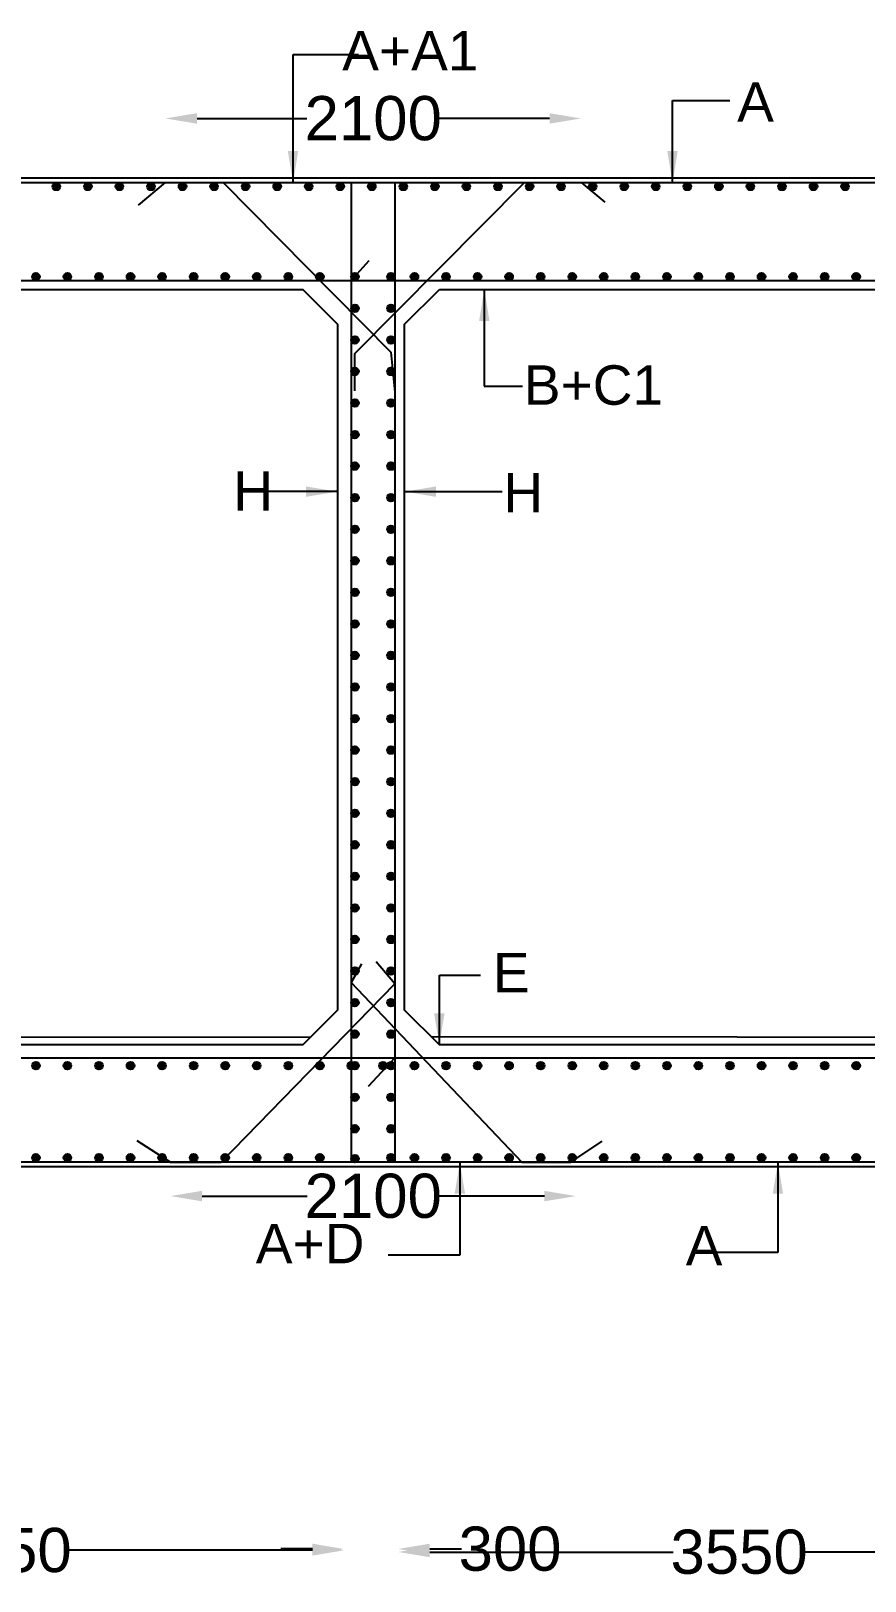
# Model space of a CAD drawing. Header units: millimetres. Extents: x 5124 to 2430164, y 2311 to 45642708.
# Drawn here: x 2360615 to 2365902, y 45617019 to 45626843 of the extents above; entities that cross this region are included whole.
import ezdxf

# ---------------------------------------------------------------- set-up
doc = ezdxf.new("R2010")
doc.units = ezdxf.units.MM
doc.header["$MEASUREMENT"] = 0
for name, color, linetype in [('DIMENSION', 7, 'Continuous'), ('DRAWING', 7, 'Continuous'), ('TEXT', 7, 'Continuous')]:
    doc.layers.add(name, color=color, linetype=linetype)
doc.styles.get("Standard").update_dxf_attribs({"font": 'arial.ttf', "height": 280})
doc.dimstyles.get("Standard").update_dxf_attribs({"dimtxt": 225, "dimasz": 200, "dimexe": 0.18, "dimexo": 0.0625, "dimgap": 0.09, "dimtad": 0, "dimdec": 0, "dimzin": 0, "dimdsep": 46, "dimtxsty": 'Standard', "dimcen": 0.09, "dimse1": 1, "dimse2": 1, "dimadec": 0, "dimazin": 0, "dimtfac": 1, "dimtdec": 0, "dimtofl": 0, "dimtmove": 0, "dimatfit": 3, "dimfxl": 1, "dimtolj": 1, "dimtzin": 0, "dimarcsym": 0})

# ---------------------------------------------------------------- blocks, each defined once
blk = doc.blocks.new('*D136')
at = {"layer": 'Defpoints', "color": 0, "transparency": 16777216}
for p in [(2364102.3, 45626288.9), (2361467.8, 45625882), (2364102.3, 45625882)]:
    blk.add_point(p, dxfattribs=at)
at = {"layer": 'DIMENSION', "color": 0, "lineweight": -2, "transparency": 16777216}
for p, q in [((2361667.8, 45626288.9), (2362364.9, 45626288.9)), ((2363902.3, 45626288.9), (2363205.1, 45626288.9))]:
    blk.add_line(p, q, dxfattribs=at)
at = {"layer": 'DIMENSION', "color": 0, "transparency": 16777216}
for points in [[(2361667.8, 45626322.2), (2361667.8, 45626255.5), (2361467.8, 45626288.9)], [(2363902.3, 45626322.2), (2363902.3, 45626255.5), (2364102.3, 45626288.9)]]:
    blk.add_solid(points, dxfattribs=at)
at = {"layer": 'DIMENSION', "color": 0, "transparency": 16777216, "insert": (2362785, 45626288.9), "char_height": 280, "attachment_point": 5}
blk.add_mtext('\\A1;2100', dxfattribs=at)
blk = doc.blocks.new('*D133')
at = {"layer": 'Defpoints', "color": 0, "transparency": 16777216}
for p in [(2361500.4, 45619673.4), (2364069.9, 45619673.4), (2364069.9, 45619458.8)]:
    blk.add_point(p, dxfattribs=at)
at = {"layer": 'DIMENSION', "color": 0, "lineweight": -2, "transparency": 16777216}
for p, q in [((2361700.4, 45619458.8), (2362365, 45619458.8)), ((2363869.9, 45619458.8), (2363205.2, 45619458.8))]:
    blk.add_line(p, q, dxfattribs=at)
at = {"layer": 'DIMENSION', "color": 0, "transparency": 16777216}
for points in [[(2361700.4, 45619492.1), (2361700.4, 45619425.5), (2361500.4, 45619458.8)], [(2363869.9, 45619492.1), (2363869.9, 45619425.5), (2364069.9, 45619458.8)]]:
    blk.add_solid(points, dxfattribs=at)
at = {"layer": 'DIMENSION', "color": 0, "transparency": 16777216, "insert": (2362785.1, 45619458.8), "char_height": 280, "attachment_point": 5}
blk.add_mtext('\\A1;2100', dxfattribs=at)
blk = doc.blocks.new('*D119')
at = {"layer": 'Defpoints', "color": 0, "transparency": 16777216}
for p in [(2358277.5, 45617224.3), (2362599.1, 45617224.3), (2362599.1, 45617213.6)]:
    blk.add_point(p, dxfattribs=at)
at = {"layer": 'DIMENSION', "color": 0, "lineweight": -2, "transparency": 16777216}
for p, q in [((2358477.5, 45617213.6), (2360020.7, 45617213.6)), ((2362399.1, 45617213.6), (2360855.9, 45617213.6))]:
    blk.add_line(p, q, dxfattribs=at)
at = {"layer": 'DIMENSION', "color": 0, "transparency": 16777216}
for points in [[(2358477.5, 45617247), (2358477.5, 45617180.3), (2358277.5, 45617213.6)], [(2362399.1, 45617247), (2362399.1, 45617180.3), (2362599.1, 45617213.6)]]:
    blk.add_solid(points, dxfattribs=at)
at = {"layer": 'DIMENSION', "color": 0, "transparency": 16777216, "insert": (2360438.3, 45617213.6), "char_height": 280, "attachment_point": 5}
blk.add_mtext('\\A1;3550', dxfattribs=at)
blk = doc.blocks.new('*D120')
at = {"layer": 'Defpoints', "color": 0, "transparency": 16777216}
for p in [(2362599.1, 45617213.6), (2362943.5, 45617222.2), (2362943.5, 45617213.6)]:
    blk.add_point(p, dxfattribs=at)
at = {"layer": 'DIMENSION', "color": 0, "lineweight": -2, "transparency": 16777216}
for p, q in [((2362399.1, 45617222.2), (2362199.1, 45617222.2)), ((2363143.5, 45617222.2), (2363343.5, 45617222.2))]:
    blk.add_line(p, q, dxfattribs=at)
at = {"layer": 'DIMENSION', "color": 0, "transparency": 16777216}
for points in [[(2362399.1, 45617255.6), (2362399.1, 45617188.9), (2362599.1, 45617222.2)], [(2363143.5, 45617255.6), (2363143.5, 45617188.9), (2362943.5, 45617222.2)]]:
    blk.add_solid(points, dxfattribs=at)
at = {"layer": 'DIMENSION', "color": 0, "transparency": 16777216, "insert": (2363652.4, 45617222.2), "char_height": 280, "attachment_point": 5}
blk.add_mtext('\\A1;300', dxfattribs=at)
blk = doc.blocks.new('*D121')
at = {"layer": 'Defpoints', "color": 0, "transparency": 16777216}
for p in [(2362943.5, 45617213.6), (2367265.1, 45617213.6), (2367265.1, 45617202.9)]:
    blk.add_point(p, dxfattribs=at)
at = {"layer": 'DIMENSION', "color": 0, "lineweight": -2, "transparency": 16777216}
for p, q in [((2363143.5, 45617202.9), (2364686.7, 45617202.9)), ((2367065.1, 45617202.9), (2365521.9, 45617202.9))]:
    blk.add_line(p, q, dxfattribs=at)
at = {"layer": 'DIMENSION', "color": 0, "transparency": 16777216}
for points in [[(2363143.5, 45617236.3), (2363143.5, 45617169.6), (2362943.5, 45617202.9)], [(2367065.1, 45617236.3), (2367065.1, 45617169.6), (2367265.1, 45617202.9)]]:
    blk.add_solid(points, dxfattribs=at)
at = {"layer": 'DIMENSION', "color": 0, "transparency": 16777216, "insert": (2365104.3, 45617202.9), "char_height": 280, "attachment_point": 5}
blk.add_mtext('\\A1;3550', dxfattribs=at)

msp = doc.modelspace()

# ---------------------------------------------------------------- hatches: boundary and pattern name
at = {"layer": 'DRAWING'}
for points in [[(2360800.2, 45625857.7, 0.973258), (2360751.7, 45625859.1), (2360751.7, 45625856.4, 0.973258)], [(2361000.2, 45625857.7, 0.973258), (2360951.7, 45625859.1), (2360951.7, 45625856.4, 0.973258)], [(2361200.2, 45625857.7, 0.973258), (2361151.7, 45625859.1), (2361151.7, 45625856.4, 0.973258)], [(2361400.2, 45625857.7, 0.973258), (2361351.7, 45625859.1), (2361351.7, 45625856.4, 0.973258)], [(2361600.2, 45625857.7, 0.973258), (2361551.7, 45625859.1), (2361551.7, 45625856.4, 0.973258)], [(2361800.2, 45625857.7, 0.973258), (2361751.7, 45625859.1), (2361751.7, 45625856.4, 0.973258)], [(2362000.2, 45625857.7, 0.973258), (2361951.7, 45625859.1), (2361951.7, 45625856.4, 0.973258)], [(2362200.2, 45625857.7, 0.973258), (2362151.7, 45625859.1), (2362151.7, 45625856.4, 0.973258)], [(2362400.2, 45625857.7, 0.973258), (2362351.7, 45625859.1), (2362351.7, 45625856.4, 0.973258)], [(2362600.2, 45625857.7, 0.973258), (2362551.7, 45625859.1), (2362551.7, 45625856.4, 0.973258)], [(2362800.2, 45625857.7, 0.973258), (2362751.7, 45625859.1), (2362751.7, 45625856.4, 0.973258)], [(2363000.2, 45625857.7, 0.973258), (2362951.7, 45625859.1), (2362951.7, 45625856.4, 0.973258)], [(2363200.2, 45625857.7, 0.973258), (2363151.7, 45625859.1), (2363151.7, 45625856.4, 0.973258)], [(2363400.2, 45625857.7, 0.973258), (2363351.7, 45625859.1), (2363351.7, 45625856.4, 0.973258)], [(2363600.2, 45625857.7, 0.973258), (2363551.7, 45625859.1), (2363551.7, 45625856.4, 0.973258)], [(2363800.2, 45625857.7, 0.973258), (2363751.7, 45625859.1), (2363751.7, 45625856.4, 0.973258)], [(2364000.2, 45625857.7, 0.973258), (2363951.7, 45625859.1), (2363951.7, 45625856.4, 0.973258)], [(2364200.2, 45625857.7, 0.973258), (2364151.7, 45625859.1), (2364151.7, 45625856.4, 0.973258)], [(2364400.2, 45625857.7, 0.973258), (2364351.7, 45625859.1), (2364351.7, 45625856.4, 0.973258)], [(2364600.2, 45625857.7, 0.973258), (2364551.7, 45625859.1), (2364551.7, 45625856.4, 0.973258)], [(2364800.2, 45625857.7, 0.973258), (2364751.7, 45625859.1), (2364751.7, 45625856.4, 0.973258)], [(2365000.2, 45625857.7, 0.973258), (2364951.7, 45625859.1), (2364951.7, 45625856.4, 0.973258)], [(2365200.2, 45625857.7, 0.973258), (2365151.7, 45625859.1), (2365151.7, 45625856.4, 0.973258)], [(2365400.2, 45625857.7, 0.973258), (2365351.7, 45625859.1), (2365351.7, 45625856.4, 0.973258)], [(2365600.2, 45625857.7, 0.973258), (2365551.7, 45625859.1), (2365551.7, 45625856.4, 0.973258)], [(2365800.2, 45625857.7, 0.973258), (2365751.7, 45625859.1), (2365751.7, 45625856.4, 0.973258)], [(2360670.6, 45625285.2, 0.973258), (2360622.1, 45625286.6), (2360622.1, 45625283.9, 0.973258)], [(2360670.7, 45625285.2, 0.973258), (2360622.1, 45625286.6), (2360622.1, 45625283.9, 0.973258)], [(2360870.6, 45625285.2, 0.973258), (2360822.1, 45625286.6), (2360822.1, 45625283.9, 0.973258)], [(2360870.7, 45625285.2, 0.973258), (2360822.1, 45625286.6), (2360822.1, 45625283.9, 0.973258)], [(2361070.6, 45625285.2, 0.973258), (2361022.1, 45625286.6), (2361022.1, 45625283.9, 0.973258)], [(2361070.7, 45625285.2, 0.973258), (2361022.1, 45625286.6), (2361022.1, 45625283.9, 0.973258)], [(2361270.6, 45625285.2, 0.973258), (2361222.1, 45625286.6), (2361222.1, 45625283.9, 0.973258)], [(2361270.7, 45625285.2, 0.973258), (2361222.1, 45625286.6), (2361222.1, 45625283.9, 0.973258)], [(2361470.6, 45625285.2, 0.973258), (2361422.1, 45625286.6), (2361422.1, 45625283.9, 0.973258)], [(2361470.7, 45625285.2, 0.973258), (2361422.1, 45625286.6), (2361422.1, 45625283.9, 0.973258)], [(2361670.6, 45625285.2, 0.973258), (2361622.1, 45625286.6), (2361622.1, 45625283.9, 0.973258)], [(2361670.7, 45625285.2, 0.973258), (2361622.1, 45625286.6), (2361622.1, 45625283.9, 0.973258)], [(2361870.6, 45625285.2, 0.973258), (2361822.1, 45625286.6), (2361822.1, 45625283.9, 0.973258)], [(2361870.7, 45625285.2, 0.973258), (2361822.1, 45625286.6), (2361822.1, 45625283.9, 0.973258)], [(2362070.6, 45625285.2, 0.973258), (2362022.1, 45625286.6), (2362022.1, 45625283.9, 0.973258)], [(2362070.7, 45625285.2, 0.973258), (2362022.1, 45625286.6), (2362022.1, 45625283.9, 0.973258)], [(2362270.6, 45625285.2, 0.973258), (2362222.1, 45625286.6), (2362222.1, 45625283.9, 0.973258)], [(2362270.7, 45625285.2, 0.973258), (2362222.1, 45625286.6), (2362222.1, 45625283.9, 0.973258)], [(2362470.6, 45625285.2, 0.973258), (2362422.1, 45625286.6), (2362422.1, 45625283.9, 0.973258)], [(2362470.7, 45625285.2, 0.973258), (2362422.1, 45625286.6), (2362422.1, 45625283.9, 0.973258)], [(2362693, 45625285.2, 0.973258), (2362644.5, 45625286.6), (2362644.5, 45625283.9, 0.973258)], [(2362693.1, 45625285.2, 1), (2362644.5, 45625285.2, 1)], [(2362921.6, 45625285.2, 0.973258), (2362873.1, 45625286.6), (2362873.1, 45625283.9, 0.973258)], [(2362921.7, 45625285.2, 1), (2362873.1, 45625285.2, 1)], [(2363070.6, 45625285.2, 0.973258), (2363022.1, 45625286.6), (2363022.1, 45625283.9, 0.973258)], [(2363070.7, 45625285.2, 0.973258), (2363022.1, 45625286.6), (2363022.1, 45625283.9, 0.973258)], [(2363270.6, 45625285.2, 0.973258), (2363222.1, 45625286.6), (2363222.1, 45625283.9, 0.973258)], [(2363270.7, 45625285.2, 0.973258), (2363222.1, 45625286.6), (2363222.1, 45625283.9, 0.973258)], [(2363470.6, 45625285.2, 0.973258), (2363422.1, 45625286.6), (2363422.1, 45625283.9, 0.973258)], [(2363470.7, 45625285.2, 0.973258), (2363422.1, 45625286.6), (2363422.1, 45625283.9, 0.973258)], [(2363670.6, 45625285.2, 0.973258), (2363622.1, 45625286.6), (2363622.1, 45625283.9, 0.973258)], [(2363670.7, 45625285.2, 0.973258), (2363622.1, 45625286.6), (2363622.1, 45625283.9, 0.973258)], [(2363870.6, 45625285.2, 0.973258), (2363822.1, 45625286.6), (2363822.1, 45625283.9, 0.973258)], [(2363870.7, 45625285.2, 0.973258), (2363822.1, 45625286.6), (2363822.1, 45625283.9, 0.973258)], [(2364070.6, 45625285.2, 0.973258), (2364022.1, 45625286.6), (2364022.1, 45625283.9, 0.973258)], [(2364070.7, 45625285.2, 0.973258), (2364022.1, 45625286.6), (2364022.1, 45625283.9, 0.973258)], [(2364270.6, 45625285.2, 0.973258), (2364222.1, 45625286.6), (2364222.1, 45625283.9, 0.973258)], [(2364270.7, 45625285.2, 0.973258), (2364222.1, 45625286.6), (2364222.1, 45625283.9, 0.973258)], [(2364470.6, 45625285.2, 0.973258), (2364422.1, 45625286.6), (2364422.1, 45625283.9, 0.973258)], [(2364470.7, 45625285.2, 0.973258), (2364422.1, 45625286.6), (2364422.1, 45625283.9, 0.973258)], [(2364670.6, 45625285.2, 0.973258), (2364622.1, 45625286.6), (2364622.1, 45625283.9, 0.973258)], [(2364670.7, 45625285.2, 0.973258), (2364622.1, 45625286.6), (2364622.1, 45625283.9, 0.973258)], [(2364870.6, 45625285.2, 0.973258), (2364822.1, 45625286.6), (2364822.1, 45625283.9, 0.973258)], [(2364870.7, 45625285.2, 0.973258), (2364822.1, 45625286.6), (2364822.1, 45625283.9, 0.973258)], [(2365070.6, 45625285.2, 0.973258), (2365022.1, 45625286.6), (2365022.1, 45625283.9, 0.973258)], [(2365070.7, 45625285.2, 0.973258), (2365022.1, 45625286.6), (2365022.1, 45625283.9, 0.973258)], [(2365270.6, 45625285.2, 0.973258), (2365222.1, 45625286.6), (2365222.1, 45625283.9, 0.973258)], [(2365270.7, 45625285.2, 0.973258), (2365222.1, 45625286.6), (2365222.1, 45625283.9, 0.973258)], [(2365470.6, 45625285.2, 0.973258), (2365422.1, 45625286.6), (2365422.1, 45625283.9, 0.973258)], [(2365470.7, 45625285.2, 0.973258), (2365422.1, 45625286.6), (2365422.1, 45625283.9, 0.973258)], [(2365670.6, 45625285.2, 0.973258), (2365622.1, 45625286.6), (2365622.1, 45625283.9, 0.973258)], [(2365670.7, 45625285.2, 0.973258), (2365622.1, 45625286.6), (2365622.1, 45625283.9, 0.973258)], [(2365870.6, 45625285.2, 0.973258), (2365822.1, 45625286.6), (2365822.1, 45625283.9, 0.973258)], [(2365870.7, 45625285.2, 0.973258), (2365822.1, 45625286.6), (2365822.1, 45625283.9, 0.973258)], [(2362693, 45625085.2, 0.973258), (2362644.5, 45625086.6), (2362644.5, 45625083.9, 0.973258)], [(2362693.1, 45625085.2, 1), (2362644.5, 45625085.2, 1)], [(2362921.6, 45625085.2, 0.973258), (2362873.1, 45625086.6), (2362873.1, 45625083.9, 0.973258)], [(2362921.7, 45625085.2, 1), (2362873.1, 45625085.2, 1)], [(2362693, 45624885.2, 0.973258), (2362644.5, 45624886.6), (2362644.5, 45624883.9, 0.973258)], [(2362693.1, 45624885.2, 1), (2362644.5, 45624885.2, 1)], [(2362921.6, 45624885.2, 0.973258), (2362873.1, 45624886.6), (2362873.1, 45624883.9, 0.973258)], [(2362921.7, 45624885.2, 1), (2362873.1, 45624885.2, 1)], [(2362693, 45624685.2, 0.973258), (2362644.5, 45624686.6), (2362644.5, 45624683.9, 0.973258)], [(2362693.1, 45624685.2, 1), (2362644.5, 45624685.2, 1)], [(2362921.6, 45624685.2, 0.973258), (2362873.1, 45624686.6), (2362873.1, 45624683.9, 0.973258)], [(2362921.7, 45624685.2, 1), (2362873.1, 45624685.2, 1)], [(2362693, 45624485.2, 0.973258), (2362644.5, 45624486.6), (2362644.5, 45624483.9, 0.973258)], [(2362693.1, 45624485.2, 1), (2362644.5, 45624485.2, 1)], [(2362921.6, 45624485.2, 0.973258), (2362873.1, 45624486.6), (2362873.1, 45624483.9, 0.973258)], [(2362921.7, 45624485.2, 1), (2362873.1, 45624485.2, 1)], [(2362693, 45624285.2, 0.973258), (2362644.5, 45624286.6), (2362644.5, 45624283.9, 0.973258)], [(2362693.1, 45624285.2, 1), (2362644.5, 45624285.2, 1)], [(2362921.6, 45624285.2, 0.973258), (2362873.1, 45624286.6), (2362873.1, 45624283.9, 0.973258)], [(2362921.7, 45624285.2, 1), (2362873.1, 45624285.2, 1)], [(2362693, 45624085.2, 0.973258), (2362644.5, 45624086.6), (2362644.5, 45624083.9, 0.973258)], [(2362693.1, 45624085.2, 1), (2362644.5, 45624085.2, 1)], [(2362921.6, 45624085.2, 0.973258), (2362873.1, 45624086.6), (2362873.1, 45624083.9, 0.973258)], [(2362921.7, 45624085.2, 1), (2362873.1, 45624085.2, 1)], [(2362693, 45623885.2, 0.973258), (2362644.5, 45623886.6), (2362644.5, 45623883.9, 0.973258)], [(2362693.1, 45623885.2, 1), (2362644.5, 45623885.2, 1)], [(2362921.6, 45623885.2, 0.973258), (2362873.1, 45623886.6), (2362873.1, 45623883.9, 0.973258)], [(2362921.7, 45623885.2, 1), (2362873.1, 45623885.2, 1)], [(2362693, 45623685.2, 0.973258), (2362644.5, 45623686.6), (2362644.5, 45623683.9, 0.973258)], [(2362693.1, 45623685.2, 1), (2362644.5, 45623685.2, 1)], [(2362921.6, 45623685.2, 0.973258), (2362873.1, 45623686.6), (2362873.1, 45623683.9, 0.973258)], [(2362921.7, 45623685.2, 1), (2362873.1, 45623685.2, 1)], [(2362693, 45623485.2, 0.973258), (2362644.5, 45623486.6), (2362644.5, 45623483.9, 0.973258)], [(2362693.1, 45623485.2, 1), (2362644.5, 45623485.2, 1)], [(2362921.6, 45623485.2, 0.973258), (2362873.1, 45623486.6), (2362873.1, 45623483.9, 0.973258)], [(2362921.7, 45623485.2, 1), (2362873.1, 45623485.2, 1)], [(2362693, 45623285.2, 0.973258), (2362644.5, 45623286.6), (2362644.5, 45623283.9, 0.973258)], [(2362693.1, 45623285.2, 1), (2362644.5, 45623285.2, 1)], [(2362921.6, 45623285.2, 0.973258), (2362873.1, 45623286.6), (2362873.1, 45623283.9, 0.973258)], [(2362921.7, 45623285.2, 1), (2362873.1, 45623285.2, 1)], [(2362693, 45623085.2, 0.973258), (2362644.5, 45623086.6), (2362644.5, 45623083.9, 0.973258)], [(2362693.1, 45623085.2, 1), (2362644.5, 45623085.2, 1)], [(2362921.6, 45623085.2, 0.973258), (2362873.1, 45623086.6), (2362873.1, 45623083.9, 0.973258)], [(2362921.7, 45623085.2, 1), (2362873.1, 45623085.2, 1)], [(2362693, 45622885.2, 0.973258), (2362644.5, 45622886.6), (2362644.5, 45622883.9, 0.973258)], [(2362693.1, 45622885.2, 1), (2362644.5, 45622885.2, 1)], [(2362921.6, 45622885.2, 0.973258), (2362873.1, 45622886.6), (2362873.1, 45622883.9, 0.973258)], [(2362921.7, 45622885.2, 1), (2362873.1, 45622885.2, 1)], [(2362693, 45622685.2, 0.973258), (2362644.5, 45622686.6), (2362644.5, 45622683.9, 0.973258)], [(2362693.1, 45622685.2, 1), (2362644.5, 45622685.2, 1)], [(2362921.6, 45622685.2, 0.973258), (2362873.1, 45622686.6), (2362873.1, 45622683.9, 0.973258)], [(2362921.7, 45622685.2, 1), (2362873.1, 45622685.2, 1)], [(2362693, 45622485.2, 0.973258), (2362644.5, 45622486.6), (2362644.5, 45622483.9, 0.973258)], [(2362693.1, 45622485.2, 1), (2362644.5, 45622485.2, 1)], [(2362921.6, 45622485.2, 0.973258), (2362873.1, 45622486.6), (2362873.1, 45622483.9, 0.973258)], [(2362921.7, 45622485.2, 1), (2362873.1, 45622485.2, 1)], [(2362693, 45622285.2, 0.973258), (2362644.5, 45622286.6), (2362644.5, 45622283.9, 0.973258)], [(2362693.1, 45622285.2, 1), (2362644.5, 45622285.2, 1)], [(2362921.6, 45622285.2, 0.973258), (2362873.1, 45622286.6), (2362873.1, 45622283.9, 0.973258)], [(2362921.7, 45622285.2, 1), (2362873.1, 45622285.2, 1)], [(2362693, 45622085.2, 0.973258), (2362644.5, 45622086.6), (2362644.5, 45622083.9, 0.973258)], [(2362693.1, 45622085.2, 1), (2362644.5, 45622085.2, 1)], [(2362921.6, 45622085.2, 0.973258), (2362873.1, 45622086.6), (2362873.1, 45622083.9, 0.973258)], [(2362921.7, 45622085.2, 1), (2362873.1, 45622085.2, 1)], [(2362693, 45621885.2, 0.973258), (2362644.5, 45621886.6), (2362644.5, 45621883.9, 0.973258)], [(2362693.1, 45621885.2, 1), (2362644.5, 45621885.2, 1)], [(2362921.6, 45621885.2, 0.973258), (2362873.1, 45621886.6), (2362873.1, 45621883.9, 0.973258)], [(2362921.7, 45621885.2, 1), (2362873.1, 45621885.2, 1)], [(2362693, 45621685.2, 0.973258), (2362644.5, 45621686.6), (2362644.5, 45621683.9, 0.973258)], [(2362693.1, 45621685.2, 1), (2362644.5, 45621685.2, 1)], [(2362921.6, 45621685.2, 0.973258), (2362873.1, 45621686.6), (2362873.1, 45621683.9, 0.973258)], [(2362921.7, 45621685.2, 1), (2362873.1, 45621685.2, 1)], [(2362693, 45621485.2, 0.973258), (2362644.5, 45621486.6), (2362644.5, 45621483.9, 0.973258)], [(2362693.1, 45621485.2, 1), (2362644.5, 45621485.2, 1)], [(2362921.6, 45621485.2, 0.973258), (2362873.1, 45621486.6), (2362873.1, 45621483.9, 0.973258)], [(2362921.7, 45621485.2, 1), (2362873.1, 45621485.2, 1)], [(2362693, 45621285.2, 0.973258), (2362644.5, 45621286.6), (2362644.5, 45621283.9, 0.973258)], [(2362693.1, 45621285.2, 1), (2362644.5, 45621285.2, 1)], [(2362921.6, 45621285.2, 0.973258), (2362873.1, 45621286.6), (2362873.1, 45621283.9, 0.973258)], [(2362921.7, 45621285.2, 1), (2362873.1, 45621285.2, 1)], [(2362693, 45621085.2, 0.973258), (2362644.5, 45621086.6), (2362644.5, 45621083.9, 0.973258)], [(2362693.1, 45621085.2, 1), (2362644.5, 45621085.2, 1)], [(2362921.6, 45621085.2, 0.973258), (2362873.1, 45621086.6), (2362873.1, 45621083.9, 0.973258)], [(2362921.7, 45621085.2, 1), (2362873.1, 45621085.2, 1)], [(2362693, 45620885.2, 0.973258), (2362644.5, 45620886.6), (2362644.5, 45620883.9, 0.973258)], [(2362693.1, 45620885.2, 1), (2362644.5, 45620885.2, 1)], [(2362921.6, 45620885.2, 0.973258), (2362873.1, 45620886.6), (2362873.1, 45620883.9, 0.973258)], [(2362921.7, 45620885.2, 1), (2362873.1, 45620885.2, 1)], [(2362693, 45620685.2, 0.973258), (2362644.5, 45620686.6), (2362644.5, 45620683.9, 0.973258)], [(2362693.1, 45620685.2, 1), (2362644.5, 45620685.2, 1)], [(2362921.6, 45620685.2, 0.973258), (2362873.1, 45620686.6), (2362873.1, 45620683.9, 0.973258)], [(2362921.7, 45620685.2, 1), (2362873.1, 45620685.2, 1)], [(2362693, 45620485.2, 0.973258), (2362644.5, 45620486.6), (2362644.5, 45620483.9, 0.973258)], [(2362693.1, 45620485.2, 1), (2362644.5, 45620485.2, 1)], [(2362921.6, 45620485.2, 0.973258), (2362873.1, 45620486.6), (2362873.1, 45620483.9, 0.973258)], [(2362921.7, 45620485.2, 1), (2362873.1, 45620485.2, 1)], [(2360670.6, 45620285.2, 0.973258), (2360622.1, 45620286.6), (2360622.1, 45620283.9, 0.973258)], [(2360670.7, 45620285.2, 0.973258), (2360622.1, 45620286.6), (2360622.1, 45620283.9, 0.973258)], [(2360870.6, 45620285.2, 0.973258), (2360822.1, 45620286.6), (2360822.1, 45620283.9, 0.973258)], [(2360870.7, 45620285.2, 0.973258), (2360822.1, 45620286.6), (2360822.1, 45620283.9, 0.973258)], [(2361070.6, 45620285.2, 0.973258), (2361022.1, 45620286.6), (2361022.1, 45620283.9, 0.973258)], [(2361070.7, 45620285.2, 0.973258), (2361022.1, 45620286.6), (2361022.1, 45620283.9, 0.973258)], [(2361270.6, 45620285.2, 0.973258), (2361222.1, 45620286.6), (2361222.1, 45620283.9, 0.973258)], [(2361270.7, 45620285.2, 0.973258), (2361222.1, 45620286.6), (2361222.1, 45620283.9, 0.973258)], [(2361470.6, 45620285.2, 0.973258), (2361422.1, 45620286.6), (2361422.1, 45620283.9, 0.973258)], [(2361470.7, 45620285.2, 0.973258), (2361422.1, 45620286.6), (2361422.1, 45620283.9, 0.973258)], [(2361670.6, 45620285.2, 0.973258), (2361622.1, 45620286.6), (2361622.1, 45620283.9, 0.973258)], [(2361670.7, 45620285.2, 0.973258), (2361622.1, 45620286.6), (2361622.1, 45620283.9, 0.973258)], [(2361870.6, 45620285.2, 0.973258), (2361822.1, 45620286.6), (2361822.1, 45620283.9, 0.973258)], [(2361870.7, 45620285.2, 0.973258), (2361822.1, 45620286.6), (2361822.1, 45620283.9, 0.973258)], [(2362070.6, 45620285.2, 0.973258), (2362022.1, 45620286.6), (2362022.1, 45620283.9, 0.973258)], [(2362070.7, 45620285.2, 0.973258), (2362022.1, 45620286.6), (2362022.1, 45620283.9, 0.973258)], [(2362270.6, 45620285.2, 0.973258), (2362222.1, 45620286.6), (2362222.1, 45620283.9, 0.973258)], [(2362270.7, 45620285.2, 0.973258), (2362222.1, 45620286.6), (2362222.1, 45620283.9, 0.973258)], [(2362470.6, 45620285.2, 0.973258), (2362422.1, 45620286.6), (2362422.1, 45620283.9, 0.973258)], [(2362470.7, 45620285.2, 0.973258), (2362422.1, 45620286.6), (2362422.1, 45620283.9, 0.973258)], [(2362670.6, 45620285.2, 0.973258), (2362622.1, 45620286.6), (2362622.1, 45620283.9, 0.973258)], [(2362670.7, 45620285.2, 0.973258), (2362622.1, 45620286.6), (2362622.1, 45620283.9, 0.973258)], [(2362693, 45620285.2, 0.973258), (2362644.5, 45620286.6), (2362644.5, 45620283.9, 0.973258)], [(2362693.1, 45620285.2, 1), (2362644.5, 45620285.2, 1)], [(2362870.6, 45620285.2, 0.973258), (2362822.1, 45620286.6), (2362822.1, 45620283.9, 0.973258)], [(2362870.7, 45620285.2, 0.973258), (2362822.1, 45620286.6), (2362822.1, 45620283.9, 0.973258)], [(2362921.6, 45620285.2, 0.973258), (2362873.1, 45620286.6), (2362873.1, 45620283.9, 0.973258)], [(2362921.7, 45620285.2, 1), (2362873.1, 45620285.2, 1)], [(2363070.6, 45620285.2, 0.973258), (2363022.1, 45620286.6), (2363022.1, 45620283.9, 0.973258)], [(2363070.7, 45620285.2, 0.973258), (2363022.1, 45620286.6), (2363022.1, 45620283.9, 0.973258)], [(2363270.6, 45620285.2, 0.973258), (2363222.1, 45620286.6), (2363222.1, 45620283.9, 0.973258)], [(2363270.7, 45620285.2, 0.973258), (2363222.1, 45620286.6), (2363222.1, 45620283.9, 0.973258)], [(2363470.6, 45620285.2, 0.973258), (2363422.1, 45620286.6), (2363422.1, 45620283.9, 0.973258)], [(2363470.7, 45620285.2, 0.973258), (2363422.1, 45620286.6), (2363422.1, 45620283.9, 0.973258)], [(2363670.6, 45620285.2, 0.973258), (2363622.1, 45620286.6), (2363622.1, 45620283.9, 0.973258)], [(2363670.7, 45620285.2, 0.973258), (2363622.1, 45620286.6), (2363622.1, 45620283.9, 0.973258)], [(2363870.6, 45620285.2, 0.973258), (2363822.1, 45620286.6), (2363822.1, 45620283.9, 0.973258)], [(2363870.7, 45620285.2, 0.973258), (2363822.1, 45620286.6), (2363822.1, 45620283.9, 0.973258)], [(2364070.6, 45620285.2, 0.973258), (2364022.1, 45620286.6), (2364022.1, 45620283.9, 0.973258)], [(2364070.7, 45620285.2, 0.973258), (2364022.1, 45620286.6), (2364022.1, 45620283.9, 0.973258)], [(2364270.6, 45620285.2, 0.973258), (2364222.1, 45620286.6), (2364222.1, 45620283.9, 0.973258)], [(2364270.7, 45620285.2, 0.973258), (2364222.1, 45620286.6), (2364222.1, 45620283.9, 0.973258)], [(2364470.6, 45620285.2, 0.973258), (2364422.1, 45620286.6), (2364422.1, 45620283.9, 0.973258)], [(2364470.7, 45620285.2, 0.973258), (2364422.1, 45620286.6), (2364422.1, 45620283.9, 0.973258)], [(2364670.6, 45620285.2, 0.973258), (2364622.1, 45620286.6), (2364622.1, 45620283.9, 0.973258)], [(2364670.7, 45620285.2, 0.973258), (2364622.1, 45620286.6), (2364622.1, 45620283.9, 0.973258)], [(2364870.6, 45620285.2, 0.973258), (2364822.1, 45620286.6), (2364822.1, 45620283.9, 0.973258)], [(2364870.7, 45620285.2, 0.973258), (2364822.1, 45620286.6), (2364822.1, 45620283.9, 0.973258)], [(2365070.6, 45620285.2, 0.973258), (2365022.1, 45620286.6), (2365022.1, 45620283.9, 0.973258)], [(2365070.7, 45620285.2, 0.973258), (2365022.1, 45620286.6), (2365022.1, 45620283.9, 0.973258)], [(2365270.6, 45620285.2, 0.973258), (2365222.1, 45620286.6), (2365222.1, 45620283.9, 0.973258)], [(2365270.7, 45620285.2, 0.973258), (2365222.1, 45620286.6), (2365222.1, 45620283.9, 0.973258)], [(2365470.6, 45620285.2, 0.973258), (2365422.1, 45620286.6), (2365422.1, 45620283.9, 0.973258)], [(2365470.7, 45620285.2, 0.973258), (2365422.1, 45620286.6), (2365422.1, 45620283.9, 0.973258)], [(2365670.6, 45620285.2, 0.973258), (2365622.1, 45620286.6), (2365622.1, 45620283.9, 0.973258)], [(2365670.7, 45620285.2, 0.973258), (2365622.1, 45620286.6), (2365622.1, 45620283.9, 0.973258)], [(2365870.6, 45620285.2, 0.973258), (2365822.1, 45620286.6), (2365822.1, 45620283.9, 0.973258)], [(2365870.7, 45620285.2, 0.973258), (2365822.1, 45620286.6), (2365822.1, 45620283.9, 0.973258)], [(2362693, 45620085.2, 0.973258), (2362644.5, 45620086.6), (2362644.5, 45620083.9, 0.973258)], [(2362693.1, 45620085.2, 1), (2362644.5, 45620085.2, 1)], [(2362921.6, 45620085.2, 0.973258), (2362873.1, 45620086.6), (2362873.1, 45620083.9, 0.973258)], [(2362921.7, 45620085.2, 1), (2362873.1, 45620085.2, 1)], [(2362693, 45619885.2, 0.973258), (2362644.5, 45619886.6), (2362644.5, 45619883.9, 0.973258)], [(2362693.1, 45619885.2, 1), (2362644.5, 45619885.2, 1)], [(2362921.6, 45619885.2, 0.973258), (2362873.1, 45619886.6), (2362873.1, 45619883.9, 0.973258)], [(2362921.7, 45619885.2, 1), (2362873.1, 45619885.2, 1)], [(2360670.6, 45619701.7, 0.973258), (2360622.1, 45619703), (2360622.1, 45619700.4, 0.973258)], [(2360670.7, 45619701.7, 1), (2360622.1, 45619701.7, 1)], [(2360870.6, 45619701.7, 0.973258), (2360822.1, 45619703), (2360822.1, 45619700.4, 0.973258)], [(2360870.7, 45619701.7, 1), (2360822.1, 45619701.7, 1)], [(2361070.6, 45619701.7, 0.973258), (2361022.1, 45619703), (2361022.1, 45619700.4, 0.973258)], [(2361070.7, 45619701.7, 1), (2361022.1, 45619701.7, 1)], [(2361270.6, 45619701.7, 0.973258), (2361222.1, 45619703), (2361222.1, 45619700.4, 0.973258)], [(2361270.7, 45619701.7, 1), (2361222.1, 45619701.7, 1)], [(2361470.6, 45619701.7, 0.973258), (2361422.1, 45619703), (2361422.1, 45619700.4, 0.973258)], [(2361470.7, 45619701.7, 1), (2361422.1, 45619701.7, 1)], [(2361670.6, 45619701.7, 0.973258), (2361622.1, 45619703), (2361622.1, 45619700.4, 0.973258)], [(2361670.7, 45619701.7, 1), (2361622.1, 45619701.7, 1)], [(2361870.6, 45619701.7, 0.973258), (2361822.1, 45619703), (2361822.1, 45619700.4, 0.973258)], [(2361870.7, 45619701.7, 1), (2361822.1, 45619701.7, 1)], [(2362070.6, 45619701.7, 0.973258), (2362022.1, 45619703), (2362022.1, 45619700.4, 0.973258)], [(2362070.7, 45619701.7, 1), (2362022.1, 45619701.7, 1)], [(2362270.6, 45619701.7, 0.973258), (2362222.1, 45619703), (2362222.1, 45619700.4, 0.973258)], [(2362270.7, 45619701.7, 1), (2362222.1, 45619701.7, 1)], [(2362470.6, 45619701.7, 0.973258), (2362422.1, 45619703), (2362422.1, 45619700.4, 0.973258)], [(2362470.7, 45619701.7, 1), (2362422.1, 45619701.7, 1)], [(2362693, 45619696.3, 0.973258), (2362644.5, 45619697.6), (2362644.5, 45619694.9, 0.973258)], [(2362693.1, 45619696.3, 1), (2362644.5, 45619696.3, 1)], [(2362921.6, 45619702.3, 0.973258), (2362873.1, 45619703.6), (2362873.1, 45619701, 0.973258)], [(2362921.7, 45619702.3, 1), (2362873.1, 45619702.3, 1)], [(2363070.6, 45619701.7, 0.973258), (2363022.1, 45619703), (2363022.1, 45619700.4, 0.973258)], [(2363070.7, 45619701.7, 1), (2363022.1, 45619701.7, 1)], [(2363270.6, 45619701.7, 0.973258), (2363222.1, 45619703), (2363222.1, 45619700.4, 0.973258)], [(2363270.7, 45619701.7, 1), (2363222.1, 45619701.7, 1)], [(2363470.6, 45619701.7, 0.973258), (2363422.1, 45619703), (2363422.1, 45619700.4, 0.973258)], [(2363470.7, 45619701.7, 1), (2363422.1, 45619701.7, 1)], [(2363670.6, 45619701.7, 0.973258), (2363622.1, 45619703), (2363622.1, 45619700.4, 0.973258)], [(2363670.7, 45619701.7, 1), (2363622.1, 45619701.7, 1)], [(2363870.6, 45619701.7, 0.973258), (2363822.1, 45619703), (2363822.1, 45619700.4, 0.973258)], [(2363870.7, 45619701.7, 1), (2363822.1, 45619701.7, 1)], [(2364070.6, 45619701.7, 0.973258), (2364022.1, 45619703), (2364022.1, 45619700.4, 0.973258)], [(2364070.7, 45619701.7, 1), (2364022.1, 45619701.7, 1)], [(2364270.6, 45619701.7, 0.973258), (2364222.1, 45619703), (2364222.1, 45619700.4, 0.973258)], [(2364270.7, 45619701.7, 1), (2364222.1, 45619701.7, 1)], [(2364470.6, 45619701.7, 0.973258), (2364422.1, 45619703), (2364422.1, 45619700.4, 0.973258)], [(2364470.7, 45619701.7, 1), (2364422.1, 45619701.7, 1)], [(2364670.6, 45619701.7, 0.973258), (2364622.1, 45619703), (2364622.1, 45619700.4, 0.973258)], [(2364670.7, 45619701.7, 1), (2364622.1, 45619701.7, 1)], [(2364870.6, 45619701.7, 0.973258), (2364822.1, 45619703), (2364822.1, 45619700.4, 0.973258)], [(2364870.7, 45619701.7, 1), (2364822.1, 45619701.7, 1)], [(2365070.6, 45619701.7, 0.973258), (2365022.1, 45619703), (2365022.1, 45619700.4, 0.973258)], [(2365070.7, 45619701.7, 1), (2365022.1, 45619701.7, 1)], [(2365270.6, 45619701.7, 0.973258), (2365222.1, 45619703), (2365222.1, 45619700.4, 0.973258)], [(2365270.7, 45619701.7, 1), (2365222.1, 45619701.7, 1)], [(2365470.6, 45619701.7, 0.973258), (2365422.1, 45619703), (2365422.1, 45619700.4, 0.973258)], [(2365470.7, 45619701.7, 1), (2365422.1, 45619701.7, 1)], [(2365670.6, 45619701.7, 0.973258), (2365622.1, 45619703), (2365622.1, 45619700.4, 0.973258)], [(2365670.7, 45619701.7, 1), (2365622.1, 45619701.7, 1)], [(2365870.6, 45619701.7, 0.973258), (2365822.1, 45619703), (2365822.1, 45619700.4, 0.973258)], [(2365870.7, 45619701.7, 1), (2365822.1, 45619701.7, 1)]]:
    msp.add_hatch(color=256, dxfattribs=at).paths.add_polyline_path(points)

# ---------------------------------------------------------------- linework, layer by layer
for points in [[(2357721.9, 45625911.8), (2381721.3, 45625911.8), (2381721.3, 45619643.6), (2357721.9, 45619643.6)], [(2357751.7, 45625882), (2381691.5, 45625882), (2381691.5, 45619673.4), (2357751.7, 45619673.4)], [(2358556.9, 45625205.2), (2362338.5, 45625205.2), (2362558.8, 45624984.9), (2362558.8, 45620636.7), (2362338.5, 45620416.5), (2358556.9, 45620416.5), (2358336.7, 45620636.7), (2358336.7, 45624984.9)], [(2363203.9, 45625205.2), (2366985.5, 45625205.2), (2367205.7, 45624984.9), (2367205.7, 45620636.7), (2366985.5, 45620416.5), (2363203.9, 45620416.5), (2362983.6, 45620636.7), (2362983.6, 45624984.9)]]:
    msp.add_lwpolyline(points, close=True, dxfattribs=at)
for points in [[(2361297.4, 45625739.5), (2361467.8, 45625882), (2361834.4, 45625882), (2362896.7, 45624808.6), (2362921.9, 45624553.8)], [(2362644.4, 45625882), (2362644.4, 45619673.4)], [(2362667.5, 45624562.9), (2362667.5, 45624798.2), (2363743.6, 45625882), (2364102.3, 45625882), (2364252, 45625757.7)], [(2362921.9, 45625882), (2362921.9, 45619673.4)], [(2362644.4, 45625260.9), (2362759.6, 45625388.9)], [(2357751.7, 45625260.9), (2362917.1, 45625260.9)], [(2362917.1, 45625260.9), (2368082.6, 45625260.9)], [(2361287.1, 45619811.5), (2361500.4, 45619673.4), (2361821.8, 45619673.4), (2362921.9, 45620804), (2362802.6, 45620942.5)], [(2362711.2, 45620930.3), (2362644.4, 45620811.6), (2363727.5, 45619673.4), (2364037, 45619673.4), (2364235.3, 45619807.9)], [(2358503.6, 45620469.8), (2362387.7, 45620465.7)], [(2363150.5, 45620469.8), (2367034.7, 45620465.7)], [(2357751.7, 45620334.5), (2381691.5, 45620334.5)], [(2362921.9, 45620334.5), (2362753.8, 45620153.8)]]:
    msp.add_lwpolyline(points, dxfattribs=at)
for centre in [(2360775.9, 45625857.7), (2360975.9, 45625857.7), (2361175.9, 45625857.7), (2361375.9, 45625857.7), (2361575.9, 45625857.7), (2361775.9, 45625857.7), (2361975.9, 45625857.7), (2362175.9, 45625857.7), (2362375.9, 45625857.7), (2362575.9, 45625857.7), (2362775.9, 45625857.7), (2362975.9, 45625857.7), (2363175.9, 45625857.7), (2363375.9, 45625857.7), (2363575.9, 45625857.7), (2363775.9, 45625857.7), (2363975.9, 45625857.7), (2364175.9, 45625857.7), (2364375.9, 45625857.7), (2364575.9, 45625857.7), (2364775.9, 45625857.7), (2364975.9, 45625857.7), (2365175.9, 45625857.7), (2365375.9, 45625857.7), (2365575.9, 45625857.7), (2365775.9, 45625857.7), (2360646.3, 45625285.2), (2360646.4, 45625285.2), (2360846.3, 45625285.2), (2360846.4, 45625285.2), (2361046.3, 45625285.2), (2361046.4, 45625285.2), (2361246.3, 45625285.2), (2361246.4, 45625285.2), (2361446.3, 45625285.2), (2361446.4, 45625285.2), (2361646.3, 45625285.2), (2361646.4, 45625285.2), (2361846.3, 45625285.2), (2361846.4, 45625285.2), (2362046.3, 45625285.2), (2362046.4, 45625285.2), (2362246.3, 45625285.2), (2362246.4, 45625285.2), (2362446.3, 45625285.2), (2362446.4, 45625285.2), (2362668.7, 45625285.2), (2362668.8, 45625285.2), (2362897.4, 45625285.2), (2362897.4, 45625285.2), (2363046.3, 45625285.2), (2363046.4, 45625285.2), (2363246.3, 45625285.2), (2363246.4, 45625285.2), (2363446.3, 45625285.2), (2363446.4, 45625285.2), (2363646.3, 45625285.2), (2363646.4, 45625285.2), (2363846.3, 45625285.2), (2363846.4, 45625285.2), (2364046.3, 45625285.2), (2364046.4, 45625285.2), (2364246.3, 45625285.2), (2364246.4, 45625285.2), (2364446.3, 45625285.2), (2364446.4, 45625285.2), (2364646.3, 45625285.2), (2364646.4, 45625285.2), (2364846.3, 45625285.2), (2364846.4, 45625285.2), (2365046.3, 45625285.2), (2365046.4, 45625285.2), (2365246.3, 45625285.2), (2365246.4, 45625285.2), (2365446.3, 45625285.2), (2365446.4, 45625285.2), (2365646.3, 45625285.2), (2365646.4, 45625285.2), (2365846.3, 45625285.2), (2365846.4, 45625285.2), (2362668.7, 45625085.2), (2362668.8, 45625085.2), (2362897.4, 45625085.2), (2362897.4, 45625085.2), (2362668.7, 45624885.2), (2362668.8, 45624885.2), (2362897.4, 45624885.2), (2362897.4, 45624885.2), (2362668.7, 45624685.2), (2362668.8, 45624685.2), (2362897.4, 45624685.2), (2362897.4, 45624685.2), (2362668.7, 45624485.2), (2362668.8, 45624485.2), (2362897.4, 45624485.2), (2362897.4, 45624485.2), (2362668.7, 45624285.2), (2362668.8, 45624285.2), (2362897.4, 45624285.2), (2362897.4, 45624285.2), (2362668.7, 45624085.2), (2362668.8, 45624085.2), (2362897.4, 45624085.2), (2362897.4, 45624085.2), (2362668.7, 45623885.2), (2362668.8, 45623885.2), (2362897.4, 45623885.2), (2362897.4, 45623885.2), (2362668.7, 45623685.2), (2362668.8, 45623685.2), (2362897.4, 45623685.2), (2362897.4, 45623685.2), (2362668.7, 45623485.2), (2362668.8, 45623485.2), (2362897.4, 45623485.2), (2362897.4, 45623485.2), (2362668.7, 45623285.2), (2362668.8, 45623285.2), (2362897.4, 45623285.2), (2362897.4, 45623285.2), (2362668.7, 45623085.2), (2362668.8, 45623085.2), (2362897.4, 45623085.2), (2362897.4, 45623085.2), (2362668.7, 45622885.2), (2362668.8, 45622885.2), (2362897.4, 45622885.2), (2362897.4, 45622885.2), (2362668.7, 45622685.2), (2362668.8, 45622685.2), (2362897.4, 45622685.2), (2362897.4, 45622685.2), (2362668.7, 45622485.2), (2362668.8, 45622485.2), (2362897.4, 45622485.2), (2362897.4, 45622485.2), (2362668.7, 45622285.2), (2362668.8, 45622285.2), (2362897.4, 45622285.2), (2362897.4, 45622285.2), (2362668.7, 45622085.2), (2362668.8, 45622085.2), (2362897.4, 45622085.2), (2362897.4, 45622085.2), (2362668.7, 45621885.2), (2362668.8, 45621885.2), (2362897.4, 45621885.2), (2362897.4, 45621885.2), (2362668.7, 45621685.2), (2362668.8, 45621685.2), (2362897.4, 45621685.2), (2362897.4, 45621685.2), (2362668.7, 45621485.2), (2362668.8, 45621485.2), (2362897.4, 45621485.2), (2362897.4, 45621485.2), (2362668.7, 45621285.2), (2362668.8, 45621285.2), (2362897.4, 45621285.2), (2362897.4, 45621285.2), (2362668.7, 45621085.2), (2362668.8, 45621085.2), (2362897.4, 45621085.2), (2362897.4, 45621085.2), (2362668.7, 45620885.2), (2362668.8, 45620885.2), (2362897.4, 45620885.2), (2362897.4, 45620885.2), (2362668.7, 45620685.2), (2362668.8, 45620685.2), (2362897.4, 45620685.2), (2362897.4, 45620685.2), (2362668.7, 45620485.2), (2362668.8, 45620485.2), (2362897.4, 45620485.2), (2362897.4, 45620485.2), (2360646.3, 45620285.2), (2360646.4, 45620285.2), (2360846.3, 45620285.2), (2360846.4, 45620285.2), (2361046.3, 45620285.2), (2361046.4, 45620285.2), (2361246.3, 45620285.2), (2361246.4, 45620285.2), (2361446.3, 45620285.2), (2361446.4, 45620285.2), (2361646.3, 45620285.2), (2361646.4, 45620285.2), (2361846.3, 45620285.2), (2361846.4, 45620285.2), (2362046.3, 45620285.2), (2362046.4, 45620285.2), (2362246.3, 45620285.2), (2362246.4, 45620285.2), (2362446.3, 45620285.2), (2362446.4, 45620285.2), (2362646.3, 45620285.2), (2362646.4, 45620285.2), (2362668.7, 45620285.2), (2362668.8, 45620285.2), (2362846.3, 45620285.2), (2362846.4, 45620285.2), (2362897.4, 45620285.2), (2362897.4, 45620285.2), (2363046.3, 45620285.2), (2363046.4, 45620285.2), (2363246.3, 45620285.2), (2363246.4, 45620285.2), (2363446.3, 45620285.2), (2363446.4, 45620285.2), (2363646.3, 45620285.2), (2363646.4, 45620285.2), (2363846.3, 45620285.2), (2363846.4, 45620285.2), (2364046.3, 45620285.2), (2364046.4, 45620285.2), (2364246.3, 45620285.2), (2364246.4, 45620285.2), (2364446.3, 45620285.2), (2364446.4, 45620285.2), (2364646.3, 45620285.2), (2364646.4, 45620285.2), (2364846.3, 45620285.2), (2364846.4, 45620285.2), (2365046.3, 45620285.2), (2365046.4, 45620285.2), (2365246.3, 45620285.2), (2365246.4, 45620285.2), (2365446.3, 45620285.2), (2365446.4, 45620285.2), (2365646.3, 45620285.2), (2365646.4, 45620285.2), (2365846.3, 45620285.2), (2365846.4, 45620285.2), (2362668.7, 45620085.2), (2362668.8, 45620085.2), (2362897.4, 45620085.2), (2362897.4, 45620085.2), (2362668.7, 45619885.2), (2362668.8, 45619885.2), (2362897.4, 45619885.2), (2362897.4, 45619885.2), (2360646.3, 45619701.7), (2360646.4, 45619701.7), (2360846.3, 45619701.7), (2360846.4, 45619701.7), (2361046.3, 45619701.7), (2361046.4, 45619701.7), (2361246.3, 45619701.7), (2361246.4, 45619701.7), (2361446.3, 45619701.7), (2361446.4, 45619701.7), (2361646.3, 45619701.7), (2361646.4, 45619701.7), (2361846.3, 45619701.7), (2361846.4, 45619701.7), (2362046.3, 45619701.7), (2362046.4, 45619701.7), (2362246.3, 45619701.7), (2362246.4, 45619701.7), (2362446.3, 45619701.7), (2362446.4, 45619701.7), (2362668.7, 45619696.3), (2362668.8, 45619696.3), (2362897.4, 45619702.3), (2362897.4, 45619702.3), (2363046.3, 45619701.7), (2363046.4, 45619701.7), (2363246.3, 45619701.7), (2363246.4, 45619701.7), (2363446.3, 45619701.7), (2363446.4, 45619701.7), (2363646.3, 45619701.7), (2363646.4, 45619701.7), (2363846.3, 45619701.7), (2363846.4, 45619701.7), (2364046.3, 45619701.7), (2364046.4, 45619701.7), (2364246.3, 45619701.7), (2364246.4, 45619701.7), (2364446.3, 45619701.7), (2364446.4, 45619701.7), (2364646.3, 45619701.7), (2364646.4, 45619701.7), (2364846.3, 45619701.7), (2364846.4, 45619701.7), (2365046.3, 45619701.7), (2365046.4, 45619701.7), (2365246.3, 45619701.7), (2365246.4, 45619701.7), (2365446.3, 45619701.7), (2365446.4, 45619701.7), (2365646.3, 45619701.7), (2365646.4, 45619701.7), (2365846.3, 45619701.7), (2365846.4, 45619701.7)]:
    msp.add_circle(centre, 24.3, dxfattribs=at)

# ---------------------------------------------------------------- texts
at = {"layer": 'TEXT', "char_height": 250, "attachment_point": 1}
for s, insert, width in [('\\pi-111.55;A+A1', (2362699.8, 45626843.1), 576.867), ('\\pi1.3353;A', (2365090.6, 45626518.7), 236.129), ('\\pi26.936;B+C1', (2363712.6, 45624724.2), 847.528), ('\\pi223.75;H', (2361673.6, 45624052.1), 643.605), ('\\pi20.009;H', (2363589.6, 45624042.4), 236.129), ('\\pi24.783;E', (2363518.4, 45620999.2), 236.129), ('\\pi1.0501;A+D', (2362039.1, 45619282.9), 672.632), ('\\pi1.3353;A', (2364764.5, 45619269.4), 236.129)]:
    msp.add_mtext(s, dxfattribs=dict(at, insert=insert, width=width))

# ---------------------------------------------------------------- dimensions: what is measured, and where the dimension line sits
at = {"layer": 'DIMENSION'}
for base, p1, p2, text, picture, middle in [((2364102.3, 45626288.9), (2361467.8, 45625882), (2364102.3, 45625882), '2100', '*D136', (2362785, 45626288.9)), ((2364069.9, 45619458.8), (2361500.4, 45619673.4), (2364069.9, 45619673.4), '2100', '*D133', (2362785.1, 45619458.8)), ((2362943.5, 45617222.2), (2362599.1, 45617213.6), (2362943.5, 45617213.6), '300', '*D120', (2363652.4, 45617222.2)), ((2362599.1, 45617213.6), (2358277.5, 45617224.3), (2362599.1, 45617224.3), '3550', '*D119', (2360438.3, 45617213.6)), ((2367265.1, 45617202.9), (2362943.5, 45617213.6), (2367265.1, 45617213.6), '3550', '*D121', (2365104.3, 45617202.9))]:
    dim = msp.add_linear_dim(base=base, p1=p1, p2=p2, text=text, dimstyle='Standard', override={"dimfxl": 2000}, dxfattribs=at)
    dim.commit()
    dim.dimension.update_dxf_attribs({"geometry": picture, "text_midpoint": middle})

# ---------------------------------------------------------------- leaders
at = {"layer": 'DRAWING'}
for points in [[(2362276.6, 45625882), (2362276.6, 45626693.3), (2362691.6, 45626693.3)], [(2364682.1, 45625882), (2364682.1, 45626403.3), (2365046.4, 45626403.3)], [(2363489.1, 45625205.2), (2363489.1, 45624592.8), (2363731.6, 45624592.8)], [(2362558.8, 45623923.6), (2362078, 45623923.6)], [(2362983.6, 45623923.6), (2363601.2, 45623923.6)], [(2363203.9, 45620416.5), (2363203.9, 45620858.8), (2363465.5, 45620858.8)], [(2363334, 45619673.4), (2363334, 45619084.8), (2362879.9, 45619084.8)], [(2365350.3, 45619673.4), (2365350.3, 45619101.4), (2364909.5, 45619101.4)]]:
    msp.add_leader(points, dimstyle='Standard', override={"dimgap": 0.09, "dimtad": 0, "dimfxl": 2000}, dxfattribs=at)

doc.saveas('drawing.dxf')
